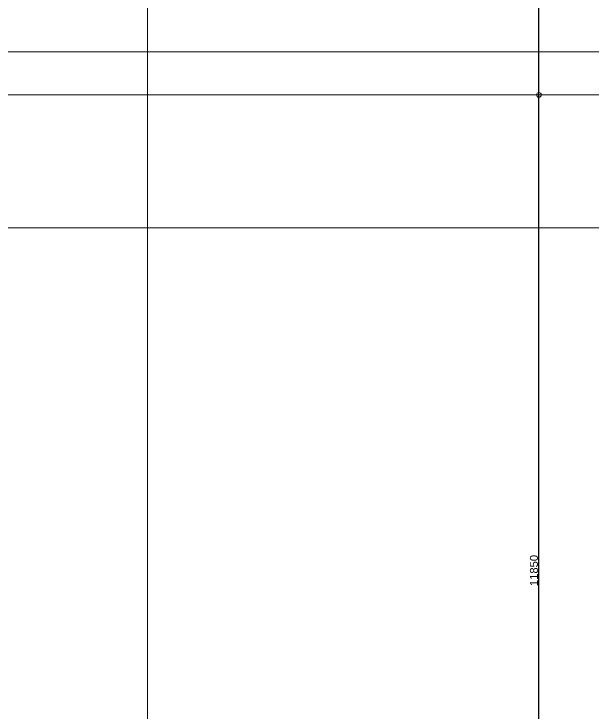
# Model space of a CAD drawing. Header units: metres. Extents: x -4.5 to 35.1, y -3.6 to 25.4.
# Drawn here: x 19.63 to 26.87, y 5.13 to 13.86 of the extents above; entities that cross this region are included whole.
import ezdxf

# ---------------------------------------------------------------- set-up
doc = ezdxf.new("R2010")
doc.units = ezdxf.units.M
doc.header["$PDMODE"] = 65
doc.layers.add('New_A Stramien', color=7, linetype='Continuous', lineweight=13)
doc.layers.add('Standard', color=7, linetype='Continuous', lineweight=25)
doc.styles.add('ARIAL', font='ARIAL.TTF')
doc.dimstyles.new('_DIMSTYLE_3', dxfattribs={"dimtxt": 0.1, "dimasz": 0.2, "dimexe": 0, "dimexo": 0, "dimgap": 0.05, "dimtad": 2, "dimdec": 0, "dimlfac": 1000, "dimrnd": 1, "dimdsep": 46, "dimtxsty": 'ARIAL', "dimblk1": 'ALL_ML_KREIS', "dimblk2": 'ALL_ML_KREIS', "dimsah": 1, "dimcen": 0, "dimclrd": 9, "dimclre": 9, "dimclrt": 9, "dimadec": 0, "dimazin": 0, "dimtfac": 1, "dimtdec": 0, "dimtix": 1, "dimtmove": 2, "dimatfit": 3, "dimfxl": 0, "dimtzin": 0, "dimlwd": 0, "dimlwe": 13, "dimarcsym": 0})

# ---------------------------------------------------------------- blocks, each defined once
blk = doc.blocks.new('ALL_ML_KREIS')
at = {"color": 0, "linetype": 'ByBlock', "lineweight": -2}
for p, q in [((0, -0.5), (0, 0.5)), ((-1, 0), (0.5, 0))]:
    blk.add_line(p, q, dxfattribs=at)
blk.add_circle((0, 0), 0.15, dxfattribs=at)
blk = doc.blocks.new('*D19')
at = {"layer": 'DEFPOINTS', "color": 252, "linetype": 'Continuous', "lineweight": 13}
for p in [(26.19, 12.85), (26.19, 1), (26.19, 1)]:
    blk.add_point(p, dxfattribs=at)
at = {"layer": 'Standard', "color": 9, "linetype": 'Continuous', "lineweight": -2}
for p, q in [((26.19, 12.85), (26.19, 12.85)), ((26.19, 1), (26.19, 1))]:
    blk.add_line(p, q, dxfattribs=at)
at = {"layer": 'Standard', "color": 252, "linetype": 'Continuous', "lineweight": -2}
blk.add_line((26.19, 1), (26.19, 12.85), dxfattribs=at)
at = {"layer": 'Standard', "color": 9, "linetype": 'Continuous', "lineweight": 13, "xscale": 0.2, "yscale": 0.2, "zscale": 0.2}
for p, rotation in [((26.19, 12.85), 90), ((26.19, 1), -90.00000000000001)]:
    blk.add_blockref('ALL_ML_KREIS', p, dxfattribs=dict(at, rotation=rotation))
at = {"layer": 'Standard', "color": 9, "linetype": 'Continuous', "lineweight": 13, "insert": (26.1283, 6.9091), "char_height": 0.1, "width": 0.5, "attachment_point": 5, "rotation": 90, "style": 'ARIAL'}
blk.add_mtext('\\A1;{11850}', dxfattribs=at)
blk = doc.blocks.new('*D20')
at = {"layer": 'DEFPOINTS', "color": 252, "linetype": 'Continuous', "lineweight": 13}
for p in [(26.19, 15.5), (26.19, 12.85), (26.19, 12.85)]:
    blk.add_point(p, dxfattribs=at)
at = {"layer": 'Standard', "color": 9, "linetype": 'Continuous', "lineweight": -2}
for p, q in [((26.19, 15.5), (26.19, 15.5)), ((26.19, 12.85), (26.19, 12.85))]:
    blk.add_line(p, q, dxfattribs=at)
at = {"layer": 'Standard', "color": 252, "linetype": 'Continuous', "lineweight": -2}
blk.add_line((26.19, 12.85), (26.19, 15.5), dxfattribs=at)
at = {"layer": 'Standard', "color": 9, "linetype": 'Continuous', "lineweight": 13, "xscale": 0.2, "yscale": 0.2, "zscale": 0.2}
for p, rotation in [((26.19, 15.5), 90), ((26.19, 12.85), -90.00000000000001)]:
    blk.add_blockref('ALL_ML_KREIS', p, dxfattribs=dict(at, rotation=rotation))
at = {"layer": 'Standard', "color": 9, "linetype": 'Continuous', "lineweight": 13, "insert": (26.1283, 14.163), "char_height": 0.1, "width": 0.4, "attachment_point": 5, "rotation": 90, "style": 'ARIAL'}
blk.add_mtext('\\A1;{2650}', dxfattribs=at)
blk = doc.blocks.new('NSY101')
at = {"color": 0, "linetype": 'ByBlock', "lineweight": -2}
blk.add_circle((0, 0), 0.05, dxfattribs=at)

msp = doc.modelspace()

# ---------------------------------------------------------------- linework, layer by layer
at = {"layer": 'New_A Stramien', "color": 252, "linetype": 'Continuous', "lineweight": 13}
for p, q in [((21.3, -1.7955), (21.3, 23.4554)), ((21.3, -1.7955), (21.3, 23.4554)), ((-2.8287, 12.85), (25.9613, 12.85)), ((-2.8287, 12.85), (25.9613, 12.85)), ((25.9613, 12.85), (26.9613, 12.85))]:
    msp.add_line(p, q, dxfattribs=at)
at = {"layer": 'Standard', "color": 252, "linetype": 'Continuous', "lineweight": 13}
for p, q in [((-4.1221, 13.3895), (26.8317, 13.3895)), ((-4.1221, 13.3895), (26.8317, 13.3895)), ((26.9817, 13.3895), (26.4717, 13.3895)), ((-4.1221, 11.1917), (26.8317, 11.1917)), ((-4.1221, 11.1917), (26.8317, 11.1917)), ((26.9817, 11.1917), (26.4717, 11.1917))]:
    msp.add_line(p, q, dxfattribs=at)

# ---------------------------------------------------------------- block references
at = {"layer": 'New_A Stramien', "color": 252, "linetype": 'Continuous', "lineweight": 13, "xscale": 1e-09, "yscale": 1e-09, "zscale": 1e-09}
msp.add_blockref('NSY101', (25.9613, 12.85), dxfattribs=at)
msp.add_blockref('NSY101', (25.9613, 12.85), dxfattribs=at)

# ---------------------------------------------------------------- dimensions: what is measured, and where the dimension line sits
at = {"layer": 'Standard', "color": 252, "linetype": 'Continuous', "lineweight": 13}
for base, p1, p2, picture, middle in [((26.19, 15.5), (26.19, 12.85), (26.19, 15.5), '*D20', (26.1283, 14.163)), ((26.19, 12.85), (26.19, 1), (26.19, 12.85), '*D19', (26.1283, 6.9091))]:
    dim = msp.add_linear_dim(base=base, p1=p1, p2=p2, angle=90, dimstyle='_DIMSTYLE_3', override={"dimpost": '<>', "dimclrd": 9, "dimclre": 9, "dimclrt": 9, "dimlwd": 0, "dimlwe": 13}, dxfattribs=at)
    dim.commit()
    dim.dimension.update_dxf_attribs({"geometry": picture, "text_midpoint": middle, "dimtype": 160})

doc.saveas('drawing.dxf')
